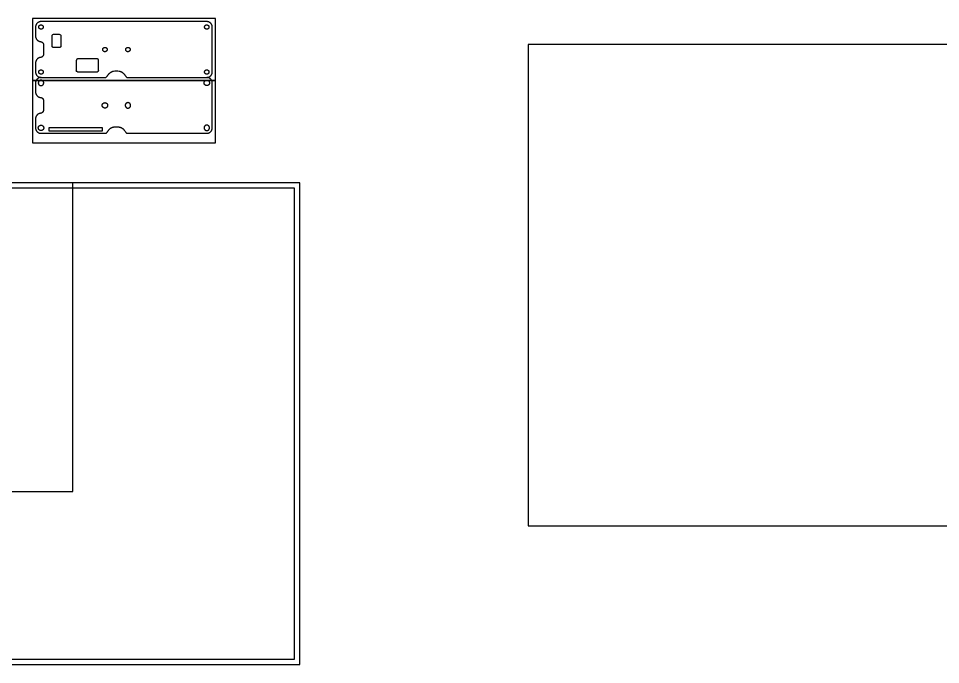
# Model space of a CAD drawing. Header units: millimetres. Extents: x 0 to 6370, y -460 to 1639.
# Drawn here: x 1430 to 2305, y -460 to 153 of the extents above; entities that cross this region are included whole.
import ezdxf

# ---------------------------------------------------------------- set-up
doc = ezdxf.new("R2010")
doc.units = ezdxf.units.MM
doc.layers.add('Default', color=7, linetype='Continuous', true_color=0x000000)
doc.layers.add('ESP', color=7, linetype='Continuous', true_color=0x000000)

msp = doc.modelspace()

# ---------------------------------------------------------------- linework, layer by layer
at = {"layer": 'Default', "color": 5}
for p, q in [((1446.65, 144.47), (1446.65, 135.79)), ((1614.29, 101.79), (1614.29, 144.47)), ((1454.15, 127.65), (1454.15, 118.6)), ((1446.65, 110.47), (1446.65, 101.79)), ((1446.65, 91.47), (1446.65, 82.79)), ((1614.29, 48.79), (1614.29, 91.47)), ((1454.15, 74.65), (1454.15, 65.6)), ((1446.65, 57.47), (1446.65, 48.79))]:
    msp.add_line(p, q, dxfattribs=at)
at = {"layer": 'Default', "color": 1}
for p, q in [((1469.15, 125), (1463.75, 125)), ((1504.95, 114.2), (1486.79, 114.2)), ((1485.29, 112.7), (1485.29, 103.29)), ((1506.45, 103.29), (1506.45, 112.7))]:
    msp.add_line(p, q, dxfattribs=at)
at = {"layer": 'Default', "color": 5}
for points in [[(1609.13, 149.63), (1451.81, 149.63)], [(1451.81, 96.63), (1512.45, 96.63)], [(1534.29, 96.63), (1609.13, 96.63)], [(1451.81, 43.63), (1512.45, 43.63)], [(1534.29, 43.63), (1609.13, 43.63)]]:
    msp.add_lwpolyline(points, dxfattribs=at)
at = {"layer": 'Default', "color": 1}
msp.add_lwpolyline([(1462.25, 126.5), (1462.25, 136.13, -0.414214), (1463.75, 137.63), (1469.15, 137.63, -0.414214), (1470.65, 136.13), (1470.65, 126.5)], format="xyb", dxfattribs=at)
msp.add_lwpolyline([(1459.14, 45.94), (1510.29, 45.94), (1510.29, 48.79), (1459.14, 48.79)], close=True, dxfattribs=at)
at = {"layer": 'Default', "color": 1, "extrusion": (0, 0, -1)}
for centre, start, end in [((-1486.79, 103.29), 270, 0), ((-1504.95, 103.23), 177.96013, 267.96013)]:
    msp.add_arc(centre, 1.5, start, end, dxfattribs=at)
at = {"layer": 'Default', "color": 5}
for centre, radius, start, end in [((1512.45, 107.08), 10.45, 270, 275.04787), ((1513.29, 97.58), 0.914, 275.04787, 328.54652), ((1533.45, 97.58), 0.914, 211.45347, 264.95302), ((1534.29, 107.08), 10.45, 264.95302, 270)]:
    msp.add_arc(centre, radius, start, end, dxfattribs=at)
at = {"layer": 'Default', "color": 5, "extrusion": (0, 0, -1)}
for start, end in [(80.84491, 90), (90, 99.15508)]:
    msp.add_arc((-1523.37, 85.58), 17.24, start, end, dxfattribs=at)
at = {"layer": 'Default', "color": 5}
for points, weights in [([(1451.81, 149.63), (1446.65, 149.63), (1446.65, 144.47)], [1, 0.707106781187, 1]), ([(1614.29, 144.47), (1614.29, 149.63), (1609.13, 149.63)], [1, 0.707106781187, 1]), ([(1446.65, 135.79), (1446.65, 131.03), (1451.4, 130.64)], [1, 0.735061629416, 1]), ([(1451.4, 130.64), (1454.15, 130.42), (1454.15, 127.65)], [1, 0.735061629416, 1]), ([(1451.4, 115.61), (1446.65, 115.23), (1446.65, 110.47)], [1, 0.735061629416, 1]), ([(1454.15, 118.6), (1454.15, 115.83), (1451.4, 115.61)], [1, 0.735061629416, 1]), ([(1446.65, 101.79), (1446.65, 96.63), (1451.81, 96.63)], [1, 0.707106781187, 1]), ([(1451.81, 96.63), (1446.65, 96.63), (1446.65, 91.47)], [1, 0.707106781187, 1]), ([(1514.07, 97.1), (1517.09, 102.03), (1520.63, 102.6)], [1.00000237525, 0.979066609271, 1.00000237525]), ([(1526.11, 102.6), (1529.65, 102.03), (1532.67, 97.1)], [1, 0.979064273689, 1]), ([(1534.29, 96.63), (1534.29, 96.63), (1534.29, 96.63)], [0.999994862295, 0.999996238669, 0.999997615138]), ([(1609.13, 96.63), (1614.29, 96.63), (1614.29, 101.79)], [1, 0.707106781187, 1]), ([(1614.29, 91.47), (1614.29, 96.63), (1609.13, 96.63)], [1, 0.707106781187, 1]), ([(1446.65, 82.79), (1446.65, 78.03), (1451.4, 77.64)], [1, 0.735061629416, 1]), ([(1451.4, 77.64), (1454.15, 77.42), (1454.15, 74.65)], [1, 0.735061629416, 1]), ([(1451.4, 62.61), (1446.65, 62.23), (1446.65, 57.47)], [1, 0.735061629416, 1]), ([(1454.15, 65.6), (1454.15, 62.83), (1451.4, 62.61)], [1, 0.735061629416, 1]), ([(1446.65, 48.79), (1446.65, 43.63), (1451.81, 43.63)], [1, 0.707106781187, 1]), ([(1446.65, 48.79), (1446.65, 43.63), (1451.81, 43.63)], [1, 0.707106781187, 1]), ([(1513.37, 43.67), (1513.83, 43.71), (1514.07, 44.1)], [1, 0.892984221784, 1]), ([(1514.07, 44.1), (1517.09, 49.03), (1520.63, 49.6)], [1.00000237525, 0.979066609271, 1.00000237525]), ([(1520.63, 49.6), (1521.99, 49.82), (1523.37, 49.82)], [1, 0.996810235292, 1]), ([(1523.37, 49.82), (1524.75, 49.82), (1526.11, 49.6)], [1, 0.996810239212, 1]), ([(1526.11, 49.6), (1529.65, 49.03), (1532.67, 44.1)], [1, 0.979064273689, 1]), ([(1532.67, 44.1), (1532.91, 43.71), (1533.37, 43.67)], [1, 0.89298073496, 1]), ([(1609.13, 43.63), (1614.29, 43.63), (1614.29, 48.79)], [1, 0.707106781187, 1]), ([(1512.45, 43.63), (1512.91, 43.63), (1513.37, 43.67)], [1, 0.999029913385, 1]), ([(1533.37, 43.67), (1533.83, 43.63), (1534.29, 43.63)], [1, 0.999030253958, 1]), ([(1534.29, 43.63), (1534.29, 43.63), (1534.29, 43.63)], [0.999994862204, 0.999996238624, 0.999997615138])]:
    msp.add_rational_spline(points, weights, degree=2, dxfattribs=at)
at = {"layer": 'Default', "color": 1}
for points, knots in [([(1453.89, 144.47), (1453.89, 146.55), (1451.81, 146.55), (1449.73, 146.55), (1449.73, 144.47), (1449.73, 142.38), (1451.81, 142.38), (1453.89, 142.38), (1453.89, 144.47)], [0, 0, 0, 3.271655, 3.271655, 6.543309, 6.543309, 9.814964, 9.814964, 13.086618, 13.086618, 13.086618]), ([(1611.21, 144.47), (1611.21, 146.55), (1609.13, 146.55), (1607.04, 146.55), (1607.04, 144.47), (1607.04, 142.38), (1609.13, 142.38), (1611.21, 142.38), (1611.21, 144.47)], [0, 0, 0, 3.271655, 3.271655, 6.543309, 6.543309, 9.814964, 9.814964, 13.086618, 13.086618, 13.086618]), ([(1514.54, 123.13), (1514.54, 125.21), (1512.46, 125.21), (1510.38, 125.21), (1510.38, 123.13), (1510.38, 121.04), (1512.46, 121.04), (1514.54, 121.04), (1514.54, 123.13)], [0, 0, 0, 3.271655, 3.271655, 6.543309, 6.543309, 9.814964, 9.814964, 13.086618, 13.086618, 13.086618]), ([(1536.36, 123.13), (1536.36, 125.21), (1534.28, 125.21), (1532.2, 125.21), (1532.2, 123.13), (1532.2, 121.04), (1534.28, 121.04), (1536.36, 121.04), (1536.36, 123.13)], [0, 0, 0, 3.271655, 3.271655, 6.543309, 6.543309, 9.814964, 9.814964, 13.086618, 13.086618, 13.086618]), ([(1453.89, 101.79), (1453.89, 103.87), (1451.81, 103.87), (1449.73, 103.87), (1449.73, 101.79), (1449.73, 99.7), (1451.81, 99.7), (1453.89, 99.7), (1453.89, 101.79)], [0, 0, 0, 3.271655, 3.271655, 6.543309, 6.543309, 9.814964, 9.814964, 13.086618, 13.086618, 13.086618]), ([(1611.21, 101.79), (1611.21, 103.87), (1609.13, 103.87), (1607.04, 103.87), (1607.04, 101.79), (1607.04, 99.7), (1609.13, 99.7), (1611.21, 99.7), (1611.21, 101.79)], [0, 0, 0, 3.271655, 3.271655, 6.543309, 6.543309, 9.814964, 9.814964, 13.086618, 13.086618, 13.086618]), ([(1449.23, 91.47), (1449.23, 94.05), (1451.81, 94.05), (1454.39, 94.05), (1454.39, 91.47), (1454.39, 88.89), (1451.81, 88.89), (1449.23, 88.89), (1449.23, 91.47)], [0, 0, 0, 4.052164, 4.052164, 8.104327, 8.104327, 12.156491, 12.156491, 16.208655, 16.208655, 16.208655]), ([(1611.71, 91.47), (1611.71, 94.05), (1609.13, 94.05), (1606.55, 94.05), (1606.55, 91.47), (1606.55, 88.89), (1609.13, 88.89), (1611.71, 88.89), (1611.71, 91.47)], [0, 0, 0, 4.052164, 4.052164, 8.104327, 8.104327, 12.156491, 12.156491, 16.208655, 16.208655, 16.208655]), ([(1509.88, 70.13), (1509.88, 67.55), (1512.46, 67.55), (1515.04, 67.55), (1515.04, 70.13), (1515.04, 72.71), (1512.46, 72.71), (1509.88, 72.71), (1509.88, 70.13)], [0, 0, 0, 4.052164, 4.052164, 8.104327, 8.104327, 12.156491, 12.156491, 16.208655, 16.208655, 16.208655]), ([(1536.86, 70.13), (1536.86, 67.55), (1534.28, 67.55), (1531.7, 67.55), (1531.7, 70.13), (1531.7, 72.71), (1534.28, 72.71), (1536.86, 72.71), (1536.86, 70.13)], [0, 0, 0, 4.052164, 4.052164, 8.104327, 8.104327, 12.156491, 12.156491, 16.208655, 16.208655, 16.208655]), ([(1449.23, 48.79), (1449.23, 46.21), (1451.81, 46.21), (1454.39, 46.21), (1454.39, 48.79), (1454.39, 51.37), (1451.81, 51.37), (1449.23, 51.37), (1449.23, 48.79)], [0, 0, 0, 4.052164, 4.052164, 8.104327, 8.104327, 12.156491, 12.156491, 16.208655, 16.208655, 16.208655]), ([(1611.71, 48.79), (1611.71, 46.21), (1609.13, 46.21), (1606.55, 46.21), (1606.55, 48.79), (1606.55, 51.37), (1609.13, 51.37), (1611.71, 51.37), (1611.71, 48.79)], [0, 0, 0, 4.052164, 4.052164, 8.104327, 8.104327, 12.156491, 12.156491, 16.208655, 16.208655, 16.208655])]:
    msp.add_rational_spline(points, [1, 0.707106781187, 1, 0.707106781187, 1, 0.707106781187, 1, 0.707106781187, 1], degree=2, knots=knots, dxfattribs=at)
for points in [[(1463.75, 125), (1462.25, 125), (1462.25, 126.5)], [(1470.65, 126.5), (1470.65, 125), (1469.15, 125)], [(1486.79, 114.2), (1485.29, 114.2), (1485.29, 112.7)], [(1506.45, 112.7), (1506.45, 114.2), (1504.95, 114.2)]]:
    msp.add_rational_spline(points, [1, 0.707106781187, 1], degree=2, dxfattribs=at)
at = {"layer": 'Default', "color": 5, "true_color": 0x0000ff}
msp.add_rational_spline([(1451.81, 96.63), (1446.65, 96.63), (1446.65, 91.47)], [1, 0.707106781187, 1], degree=2, dxfattribs=at)
at = {"layer": 'ESP', "color": 1}
msp.add_line((1505.01, 101.73), (1486.79, 101.79), dxfattribs=at)
at = {"layer": 'ESP'}
for points in [[(1443.65, 93.63), (1617.29, 93.63), (1617.29, 152.63), (1443.65, 152.63)], [(1914, -329), (2727, -329), (2727, 128), (1914, 128)], [(1443.65, 34.63), (1617.29, 34.63), (1617.29, 93.63), (1443.65, 93.63)], [(884.5, -296.3), (1482.1, -296.3), (1482.1, -3.5), (884.5, -3.5)], [(884.5, -460.5), (1697.5, -460.5), (1697.5, -3.5), (884.5, -3.5)], [(889.5, -455.5), (1692.5, -455.5), (1692.5, -8.5), (889.5, -8.5)]]:
    msp.add_lwpolyline(points, close=True, dxfattribs=at)

doc.saveas('drawing.dxf')
